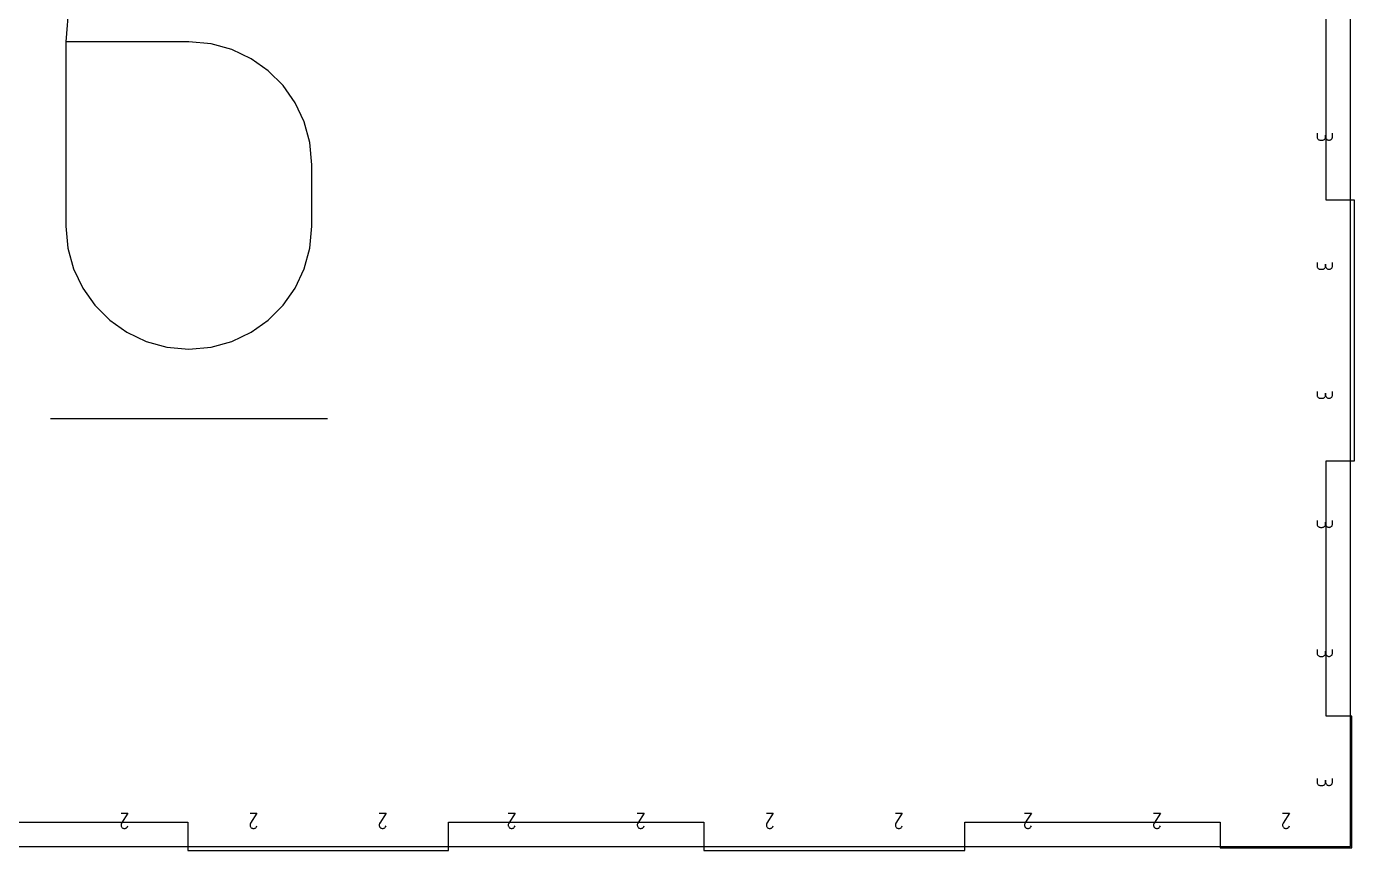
# Model space of a CAD drawing. Extents: x 0 to 24, y 0 to 16.
# Drawn here: x 4.15 to 9.29, y 6.51 to 9.7 of the extents above; entities that cross this region are included whole.
import ezdxf

# ---------------------------------------------------------------- set-up
doc = ezdxf.new("R2010")
doc.units = 0

msp = doc.modelspace()

# ---------------------------------------------------------------- linework, layer by layer
at = {"layer": 'annotation', "color": 1}
for p, q in [((9.2775, 6.527158), (9.2775, 12.527158)), ((4.311348, 9.789502), (4.300798, 9.644484)), ((4.300798, 9.644484), (4.300798, 8.931381)), ((4.777231, 9.644484), (4.300798, 9.644484)), ((4.862919, 9.636837), (4.777231, 9.644484)), ((4.943548, 9.614783), (4.862919, 9.636837)), ((5.017777, 9.579652), (4.943548, 9.614783)), ((5.084266, 9.532773), (5.017777, 9.579652)), ((5.141673, 9.475478), (5.084266, 9.532773)), ((5.188658, 9.409095), (5.141673, 9.475478)), ((5.223878, 9.334955), (5.188658, 9.409095)), ((5.245994, 9.254388), (5.223878, 9.334955)), ((9.147502, 9.290489), (9.147502, 9.277166)), ((9.147502, 9.277166), (9.147502, 9.277166)), ((9.147502, 9.277166), (9.147717, 9.274769)), ((9.147717, 9.274769), (9.148337, 9.272515)), ((9.148337, 9.272515), (9.149323, 9.270439)), ((9.149323, 9.270439), (9.150638, 9.268579)), ((9.150638, 9.268579), (9.152243, 9.266974)), ((9.152243, 9.266974), (9.1541, 9.26566)), ((9.1541, 9.26566), (9.156172, 9.264675)), ((9.156172, 9.264675), (9.158421, 9.264056)), ((9.158421, 9.264056), (9.160807, 9.263842)), ((9.160807, 9.263842), (9.167479, 9.263842)), ((9.167479, 9.263842), (9.169864, 9.264056)), ((9.167479, 9.263842), (9.167479, 9.263842)), ((9.169864, 9.264056), (9.172112, 9.264675)), ((9.172112, 9.264675), (9.174184, 9.26566)), ((9.174184, 9.26566), (9.176042, 9.266974)), ((9.176042, 9.266974), (9.177647, 9.268579)), ((9.177647, 9.268579), (9.178962, 9.270439)), ((9.178962, 9.270439), (9.179948, 9.272515)), ((9.179948, 9.272515), (9.180568, 9.274769)), ((9.180568, 9.274769), (9.180783, 9.277166)), ((9.180783, 9.277166), (9.180783, 9.283837)), ((9.180783, 9.283837), (9.180783, 9.277166)), ((9.180783, 9.277166), (9.180783, 9.277166)), ((9.180783, 9.277166), (9.180999, 9.274769)), ((9.180999, 9.274769), (9.181619, 9.272515)), ((9.181619, 9.272515), (9.182606, 9.270439)), ((9.182606, 9.270439), (9.183923, 9.268579)), ((9.183923, 9.268579), (9.185532, 9.266974)), ((9.185532, 9.266974), (9.187394, 9.26566)), ((9.187394, 9.26566), (9.189472, 9.264675)), ((9.189472, 9.264675), (9.191729, 9.264056)), ((9.191729, 9.264056), (9.194126, 9.263842)), ((9.194126, 9.263842), (9.196512, 9.264056)), ((9.194126, 9.263842), (9.194126, 9.263842)), ((9.196512, 9.264056), (9.19876, 9.264675)), ((9.19876, 9.264675), (9.200831, 9.26566)), ((9.200831, 9.26566), (9.202689, 9.266974)), ((9.202689, 9.266974), (9.204294, 9.268579)), ((9.204294, 9.268579), (9.205609, 9.270439)), ((9.205609, 9.270439), (9.206596, 9.272515)), ((9.206596, 9.272515), (9.207216, 9.274769)), ((9.207216, 9.274769), (9.207431, 9.277166)), ((9.207431, 9.277166), (9.207431, 9.290489)), ((5.253664, 9.168723), (5.245994, 9.254388)), ((5.253664, 8.931381), (5.253664, 9.168723)), ((5.253664, 9.168723), (5.253664, 9.168723)), ((4.300798, 8.931381), (4.300798, 8.931381)), ((4.300798, 8.931381), (4.30849, 8.845675)), ((5.245994, 8.845675), (5.253664, 8.931381)), ((4.30849, 8.845675), (4.330661, 8.764997)), ((5.223878, 8.764997), (5.245994, 8.845675)), ((4.330661, 8.764997), (4.365954, 8.690696)), ((5.188658, 8.690696), (5.223878, 8.764997)), ((9.147502, 8.790489), (9.147502, 8.777166)), ((9.147502, 8.777166), (9.147502, 8.777166)), ((9.147502, 8.777166), (9.147717, 8.774769)), ((9.147717, 8.774769), (9.148337, 8.772515)), ((9.148337, 8.772515), (9.149323, 8.770439)), ((9.149323, 8.770439), (9.150638, 8.768579)), ((9.150638, 8.768579), (9.152243, 8.766974)), ((9.152243, 8.766974), (9.1541, 8.76566)), ((9.1541, 8.76566), (9.156172, 8.764675)), ((9.156172, 8.764675), (9.158421, 8.764056)), ((9.158421, 8.764056), (9.160807, 8.763842)), ((9.160807, 8.763842), (9.167479, 8.763842)), ((9.167479, 8.763842), (9.169864, 8.764056)), ((9.167479, 8.763842), (9.167479, 8.763842)), ((9.169864, 8.764056), (9.172112, 8.764675)), ((9.172112, 8.764675), (9.174184, 8.76566)), ((9.174184, 8.76566), (9.176042, 8.766974)), ((9.176042, 8.766974), (9.177647, 8.768579)), ((9.177647, 8.768579), (9.178962, 8.770439)), ((9.178962, 8.770439), (9.179948, 8.772515)), ((9.179948, 8.772515), (9.180568, 8.774769)), ((9.180568, 8.774769), (9.180783, 8.777166)), ((9.180783, 8.777166), (9.180783, 8.783837)), ((9.180783, 8.783837), (9.180783, 8.777166)), ((9.180783, 8.777166), (9.180783, 8.777166)), ((9.180783, 8.777166), (9.180999, 8.774769)), ((9.180999, 8.774769), (9.181619, 8.772515)), ((9.181619, 8.772515), (9.182606, 8.770439)), ((9.182606, 8.770439), (9.183923, 8.768579)), ((9.183923, 8.768579), (9.185532, 8.766974)), ((9.185532, 8.766974), (9.187394, 8.76566)), ((9.187394, 8.76566), (9.189472, 8.764675)), ((9.189472, 8.764675), (9.191729, 8.764056)), ((9.191729, 8.764056), (9.194126, 8.763842)), ((9.194126, 8.763842), (9.196512, 8.764056)), ((9.194126, 8.763842), (9.194126, 8.763842)), ((9.196512, 8.764056), (9.19876, 8.764675)), ((9.19876, 8.764675), (9.200831, 8.76566)), ((9.200831, 8.76566), (9.202689, 8.766974)), ((9.202689, 8.766974), (9.204294, 8.768579)), ((9.204294, 8.768579), (9.205609, 8.770439)), ((9.205609, 8.770439), (9.206596, 8.772515)), ((9.206596, 8.772515), (9.207216, 8.774769)), ((9.207216, 8.774769), (9.207431, 8.777166)), ((9.207431, 8.777166), (9.207431, 8.790489)), ((4.365954, 8.690696), (4.41301, 8.624122)), ((5.141673, 8.624122), (5.188658, 8.690696)), ((4.41301, 8.624122), (4.470473, 8.566625)), ((5.084266, 8.566625), (5.141673, 8.624122)), ((4.470473, 8.566625), (4.536984, 8.519556)), ((5.017777, 8.519556), (5.084266, 8.566625)), ((4.536984, 8.519556), (4.611186, 8.484264)), ((4.943548, 8.484264), (5.017777, 8.519556)), ((4.611186, 8.484264), (4.691721, 8.462099)), ((4.691721, 8.462099), (4.777231, 8.45441)), ((4.777231, 8.45441), (4.862919, 8.462099)), ((4.777231, 8.45441), (4.777231, 8.45441)), ((4.862919, 8.462099), (4.943548, 8.484264)), ((9.147502, 8.290489), (9.147502, 8.277166)), ((9.180783, 8.277166), (9.180783, 8.283837)), ((9.180783, 8.283837), (9.180783, 8.277166)), ((9.207431, 8.277166), (9.207431, 8.290489)), ((9.147502, 8.277166), (9.147502, 8.277166)), ((9.147502, 8.277166), (9.147717, 8.274769)), ((9.147717, 8.274769), (9.148337, 8.272515)), ((9.148337, 8.272515), (9.149323, 8.270439)), ((9.149323, 8.270439), (9.150638, 8.268579)), ((9.150638, 8.268579), (9.152243, 8.266974)), ((9.152243, 8.266974), (9.1541, 8.26566)), ((9.1541, 8.26566), (9.156172, 8.264675)), ((9.156172, 8.264675), (9.158421, 8.264056)), ((9.158421, 8.264056), (9.160807, 8.263842)), ((9.160807, 8.263842), (9.167479, 8.263842)), ((9.167479, 8.263842), (9.169864, 8.264056)), ((9.167479, 8.263842), (9.167479, 8.263842)), ((9.169864, 8.264056), (9.172112, 8.264675)), ((9.172112, 8.264675), (9.174184, 8.26566)), ((9.174184, 8.26566), (9.176042, 8.266974)), ((9.176042, 8.266974), (9.177647, 8.268579)), ((9.177647, 8.268579), (9.178962, 8.270439)), ((9.178962, 8.270439), (9.179948, 8.272515)), ((9.179948, 8.272515), (9.180568, 8.274769)), ((9.180568, 8.274769), (9.180783, 8.277166)), ((9.180783, 8.277166), (9.180783, 8.277166)), ((9.180783, 8.277166), (9.180999, 8.274769)), ((9.180999, 8.274769), (9.181619, 8.272515)), ((9.181619, 8.272515), (9.182606, 8.270439)), ((9.182606, 8.270439), (9.183923, 8.268579)), ((9.183923, 8.268579), (9.185532, 8.266974)), ((9.185532, 8.266974), (9.187394, 8.26566)), ((9.187394, 8.26566), (9.189472, 8.264675)), ((9.189472, 8.264675), (9.191729, 8.264056)), ((9.191729, 8.264056), (9.194126, 8.263842)), ((9.194126, 8.263842), (9.196512, 8.264056)), ((9.194126, 8.263842), (9.194126, 8.263842)), ((9.196512, 8.264056), (9.19876, 8.264675)), ((9.19876, 8.264675), (9.200831, 8.26566)), ((9.200831, 8.26566), (9.202689, 8.266974)), ((9.202689, 8.266974), (9.204294, 8.268579)), ((9.204294, 8.268579), (9.205609, 8.270439)), ((9.205609, 8.270439), (9.206596, 8.272515)), ((9.206596, 8.272515), (9.207216, 8.274769)), ((9.207216, 8.274769), (9.207431, 8.277166)), ((4.241126, 8.186223), (5.313874, 8.186223)), ((9.147502, 7.790489), (9.147502, 7.777166)), ((9.147502, 7.777166), (9.147502, 7.777166)), ((9.147502, 7.777166), (9.147717, 7.774769)), ((9.147717, 7.774769), (9.148337, 7.772515)), ((9.148337, 7.772515), (9.149323, 7.770439)), ((9.149323, 7.770439), (9.150638, 7.768579)), ((9.150638, 7.768579), (9.152243, 7.766974)), ((9.176042, 7.766974), (9.177647, 7.768579)), ((9.177647, 7.768579), (9.178962, 7.770439)), ((9.178962, 7.770439), (9.179948, 7.772515)), ((9.179948, 7.772515), (9.180568, 7.774769)), ((9.180568, 7.774769), (9.180783, 7.777166)), ((9.180783, 7.777166), (9.180783, 7.783837)), ((9.180783, 7.783837), (9.180783, 7.777166)), ((9.180783, 7.777166), (9.180783, 7.777166)), ((9.180783, 7.777166), (9.180999, 7.774769)), ((9.180999, 7.774769), (9.181619, 7.772515)), ((9.181619, 7.772515), (9.182606, 7.770439)), ((9.182606, 7.770439), (9.183923, 7.768579)), ((9.183923, 7.768579), (9.185532, 7.766974)), ((9.202689, 7.766974), (9.204294, 7.768579)), ((9.204294, 7.768579), (9.205609, 7.770439)), ((9.205609, 7.770439), (9.206596, 7.772515)), ((9.206596, 7.772515), (9.207216, 7.774769)), ((9.207216, 7.774769), (9.207431, 7.777166)), ((9.207431, 7.777166), (9.207431, 7.790489)), ((9.152243, 7.766974), (9.1541, 7.76566)), ((9.1541, 7.76566), (9.156172, 7.764675)), ((9.156172, 7.764675), (9.158421, 7.764056)), ((9.158421, 7.764056), (9.160807, 7.763842)), ((9.160807, 7.763842), (9.167479, 7.763842)), ((9.167479, 7.763842), (9.169864, 7.764056)), ((9.167479, 7.763842), (9.167479, 7.763842)), ((9.169864, 7.764056), (9.172112, 7.764675)), ((9.172112, 7.764675), (9.174184, 7.76566)), ((9.174184, 7.76566), (9.176042, 7.766974)), ((9.185532, 7.766974), (9.187394, 7.76566)), ((9.187394, 7.76566), (9.189472, 7.764675)), ((9.189472, 7.764675), (9.191729, 7.764056)), ((9.191729, 7.764056), (9.194126, 7.763842)), ((9.194126, 7.763842), (9.196512, 7.764056)), ((9.194126, 7.763842), (9.194126, 7.763842)), ((9.196512, 7.764056), (9.19876, 7.764675)), ((9.19876, 7.764675), (9.200831, 7.76566)), ((9.200831, 7.76566), (9.202689, 7.766974)), ((9.147502, 7.290489), (9.147502, 7.277166)), ((9.147502, 7.277166), (9.147502, 7.277166)), ((9.147502, 7.277166), (9.147717, 7.274769)), ((9.147717, 7.274769), (9.148337, 7.272515)), ((9.148337, 7.272515), (9.149323, 7.270439)), ((9.149323, 7.270439), (9.150638, 7.268579)), ((9.150638, 7.268579), (9.152243, 7.266974)), ((9.152243, 7.266974), (9.1541, 7.26566)), ((9.1541, 7.26566), (9.156172, 7.264675)), ((9.156172, 7.264675), (9.158421, 7.264056)), ((9.158421, 7.264056), (9.160807, 7.263842)), ((9.160807, 7.263842), (9.167479, 7.263842)), ((9.167479, 7.263842), (9.169864, 7.264056)), ((9.167479, 7.263842), (9.167479, 7.263842)), ((9.169864, 7.264056), (9.172112, 7.264675)), ((9.172112, 7.264675), (9.174184, 7.26566)), ((9.174184, 7.26566), (9.176042, 7.266974)), ((9.176042, 7.266974), (9.177647, 7.268579)), ((9.177647, 7.268579), (9.178962, 7.270439)), ((9.178962, 7.270439), (9.179948, 7.272515)), ((9.179948, 7.272515), (9.180568, 7.274769)), ((9.180568, 7.274769), (9.180783, 7.277166)), ((9.180783, 7.277166), (9.180783, 7.283837)), ((9.180783, 7.283837), (9.180783, 7.277166)), ((9.180783, 7.277166), (9.180783, 7.277166)), ((9.180783, 7.277166), (9.180999, 7.274769)), ((9.180999, 7.274769), (9.181619, 7.272515)), ((9.181619, 7.272515), (9.182606, 7.270439)), ((9.182606, 7.270439), (9.183923, 7.268579)), ((9.183923, 7.268579), (9.185532, 7.266974)), ((9.185532, 7.266974), (9.187394, 7.26566)), ((9.187394, 7.26566), (9.189472, 7.264675)), ((9.189472, 7.264675), (9.191729, 7.264056)), ((9.191729, 7.264056), (9.194126, 7.263842)), ((9.194126, 7.263842), (9.196512, 7.264056)), ((9.194126, 7.263842), (9.194126, 7.263842)), ((9.196512, 7.264056), (9.19876, 7.264675)), ((9.19876, 7.264675), (9.200831, 7.26566)), ((9.200831, 7.26566), (9.202689, 7.266974)), ((9.202689, 7.266974), (9.204294, 7.268579)), ((9.204294, 7.268579), (9.205609, 7.270439)), ((9.205609, 7.270439), (9.206596, 7.272515)), ((9.206596, 7.272515), (9.207216, 7.274769)), ((9.207216, 7.274769), (9.207431, 7.277166)), ((9.207431, 7.277166), (9.207431, 7.290489)), ((9.147502, 6.790489), (9.147502, 6.777166)), ((9.207431, 6.777166), (9.207431, 6.790489)), ((9.147502, 6.777166), (9.147502, 6.777166)), ((9.147502, 6.777166), (9.147717, 6.774769)), ((9.147717, 6.774769), (9.148337, 6.772515)), ((9.148337, 6.772515), (9.149323, 6.770439)), ((9.149323, 6.770439), (9.150638, 6.768579)), ((9.150638, 6.768579), (9.152243, 6.766974)), ((9.152243, 6.766974), (9.1541, 6.76566)), ((9.1541, 6.76566), (9.156172, 6.764675)), ((9.156172, 6.764675), (9.158421, 6.764056)), ((9.158421, 6.764056), (9.160807, 6.763842)), ((9.160807, 6.763842), (9.167479, 6.763842)), ((9.167479, 6.763842), (9.169864, 6.764056)), ((9.167479, 6.763842), (9.167479, 6.763842)), ((9.169864, 6.764056), (9.172112, 6.764675)), ((9.172112, 6.764675), (9.174184, 6.76566)), ((9.174184, 6.76566), (9.176042, 6.766974)), ((9.176042, 6.766974), (9.177647, 6.768579)), ((9.177647, 6.768579), (9.178962, 6.770439)), ((9.178962, 6.770439), (9.179948, 6.772515)), ((9.179948, 6.772515), (9.180568, 6.774769)), ((9.180568, 6.774769), (9.180783, 6.777166)), ((9.180783, 6.777166), (9.180783, 6.783837)), ((9.180783, 6.783837), (9.180783, 6.777166)), ((9.180783, 6.777166), (9.180783, 6.777166)), ((9.180783, 6.777166), (9.180999, 6.774769)), ((9.180999, 6.774769), (9.181619, 6.772515)), ((9.181619, 6.772515), (9.182606, 6.770439)), ((9.182606, 6.770439), (9.183923, 6.768579)), ((9.183923, 6.768579), (9.185532, 6.766974)), ((9.185532, 6.766974), (9.187394, 6.76566)), ((9.187394, 6.76566), (9.189472, 6.764675)), ((9.189472, 6.764675), (9.191729, 6.764056)), ((9.191729, 6.764056), (9.194126, 6.763842)), ((9.194126, 6.763842), (9.196512, 6.764056)), ((9.194126, 6.763842), (9.194126, 6.763842)), ((9.196512, 6.764056), (9.19876, 6.764675)), ((9.19876, 6.764675), (9.200831, 6.76566)), ((9.200831, 6.76566), (9.202689, 6.766974)), ((9.202689, 6.766974), (9.204294, 6.768579)), ((9.204294, 6.768579), (9.205609, 6.770439)), ((9.205609, 6.770439), (9.206596, 6.772515)), ((9.206596, 6.772515), (9.207216, 6.774769)), ((9.207216, 6.774769), (9.207431, 6.777166)), ((4.514184, 6.657159), (4.540831, 6.657159)), ((4.540831, 6.657159), (4.516208, 6.617519)), ((5.014184, 6.657159), (5.040831, 6.657159)), ((5.040831, 6.657159), (5.016208, 6.617519)), ((5.514184, 6.657159), (5.540831, 6.657159)), ((5.540831, 6.657159), (5.516208, 6.617519)), ((6.014184, 6.657159), (6.040831, 6.657159)), ((6.040831, 6.657159), (6.016208, 6.617519)), ((6.514184, 6.657159), (6.540831, 6.657159)), ((6.540831, 6.657159), (6.516208, 6.617519)), ((7.014184, 6.657159), (7.040831, 6.657159)), ((7.040831, 6.657159), (7.016208, 6.617519)), ((7.514184, 6.657159), (7.540831, 6.657159)), ((7.540831, 6.657159), (7.516208, 6.617519)), ((8.014184, 6.657159), (8.040831, 6.657159)), ((8.040831, 6.657159), (8.016208, 6.617519)), ((8.514184, 6.657159), (8.540831, 6.657159)), ((8.540831, 6.657159), (8.516208, 6.617519)), ((9.014184, 6.657159), (9.040831, 6.657159)), ((9.040831, 6.657159), (9.016208, 6.617519)), ((4.514361, 6.612708), (4.514175, 6.610417)), ((4.514175, 6.610417), (4.514383, 6.608147)), ((4.514955, 6.614971), (4.514361, 6.612708)), ((4.514383, 6.608147), (4.51497, 6.605952)), ((4.515971, 6.617154), (4.514955, 6.614971)), ((4.51497, 6.605952), (4.515921, 6.603881)), ((4.515921, 6.603881), (4.517223, 6.601986)), ((4.515996, 6.617201), (4.515971, 6.617154)), ((4.515971, 6.617154), (4.515971, 6.617154)), ((4.516021, 6.617246), (4.515996, 6.617201)), ((4.516046, 6.617289), (4.516021, 6.617246)), ((4.516071, 6.61733), (4.516046, 6.617289)), ((4.516097, 6.61737), (4.516071, 6.61733)), ((4.516124, 6.617408), (4.516097, 6.61737)), ((4.516151, 6.617446), (4.516124, 6.617408)), ((4.516179, 6.617482), (4.516151, 6.617446)), ((4.516208, 6.617519), (4.516179, 6.617482)), ((4.516208, 6.617519), (4.516208, 6.617519)), ((4.517223, 6.601986), (4.51886, 6.600317)), ((4.51886, 6.600317), (4.520818, 6.598927)), ((4.520818, 6.598927), (4.520818, 6.598927)), ((4.520818, 6.598927), (4.523007, 6.597925)), ((4.523007, 6.597925), (4.525273, 6.59734)), ((4.525273, 6.59734), (4.527566, 6.59716)), ((4.527566, 6.59716), (4.529835, 6.59737)), ((4.529835, 6.59737), (4.532029, 6.597959)), ((4.532029, 6.597959), (4.534097, 6.598912)), ((4.534097, 6.598912), (4.53599, 6.600218)), ((4.53599, 6.600218), (4.537656, 6.601861)), ((4.537656, 6.601861), (4.539044, 6.60383)), ((4.539044, 6.60383), (4.540794, 6.607186)), ((5.014361, 6.612708), (5.014175, 6.610417)), ((5.014175, 6.610417), (5.014383, 6.608147)), ((5.014955, 6.614971), (5.014361, 6.612708)), ((5.014383, 6.608147), (5.01497, 6.605952)), ((5.015971, 6.617154), (5.014955, 6.614971)), ((5.01497, 6.605952), (5.015921, 6.603881)), ((5.015921, 6.603881), (5.017223, 6.601986)), ((5.015996, 6.617201), (5.015971, 6.617154)), ((5.015971, 6.617154), (5.015971, 6.617154)), ((5.016021, 6.617246), (5.015996, 6.617201)), ((5.016046, 6.617289), (5.016021, 6.617246)), ((5.016071, 6.61733), (5.016046, 6.617289)), ((5.016097, 6.61737), (5.016071, 6.61733)), ((5.016124, 6.617408), (5.016097, 6.61737)), ((5.016151, 6.617446), (5.016124, 6.617408)), ((5.016179, 6.617482), (5.016151, 6.617446)), ((5.016208, 6.617519), (5.016179, 6.617482)), ((5.016208, 6.617519), (5.016208, 6.617519)), ((5.017223, 6.601986), (5.01886, 6.600317)), ((5.01886, 6.600317), (5.020818, 6.598927)), ((5.020818, 6.598927), (5.020818, 6.598927)), ((5.020818, 6.598927), (5.023007, 6.597925)), ((5.023007, 6.597925), (5.025273, 6.59734)), ((5.025273, 6.59734), (5.027566, 6.59716)), ((5.027566, 6.59716), (5.029835, 6.59737)), ((5.029835, 6.59737), (5.032029, 6.597959)), ((5.032029, 6.597959), (5.034097, 6.598912)), ((5.034097, 6.598912), (5.03599, 6.600218)), ((5.03599, 6.600218), (5.037656, 6.601861)), ((5.037656, 6.601861), (5.039044, 6.60383)), ((5.039044, 6.60383), (5.040794, 6.607186)), ((5.514361, 6.612708), (5.514175, 6.610417)), ((5.514175, 6.610417), (5.514383, 6.608147)), ((5.514955, 6.614971), (5.514361, 6.612708)), ((5.514383, 6.608147), (5.51497, 6.605952)), ((5.515971, 6.617154), (5.514955, 6.614971)), ((5.51497, 6.605952), (5.515921, 6.603881)), ((5.515921, 6.603881), (5.517223, 6.601986)), ((5.515996, 6.617201), (5.515971, 6.617154)), ((5.515971, 6.617154), (5.515971, 6.617154)), ((5.516021, 6.617246), (5.515996, 6.617201)), ((5.516046, 6.617289), (5.516021, 6.617246)), ((5.516071, 6.61733), (5.516046, 6.617289)), ((5.516097, 6.61737), (5.516071, 6.61733)), ((5.516124, 6.617408), (5.516097, 6.61737)), ((5.516151, 6.617446), (5.516124, 6.617408)), ((5.516179, 6.617482), (5.516151, 6.617446)), ((5.516208, 6.617519), (5.516179, 6.617482)), ((5.516208, 6.617519), (5.516208, 6.617519)), ((5.517223, 6.601986), (5.51886, 6.600317)), ((5.51886, 6.600317), (5.520818, 6.598927)), ((5.520818, 6.598927), (5.520818, 6.598927)), ((5.520818, 6.598927), (5.523007, 6.597925)), ((5.523007, 6.597925), (5.525273, 6.59734)), ((5.525273, 6.59734), (5.527566, 6.59716)), ((5.527566, 6.59716), (5.529835, 6.59737)), ((5.529835, 6.59737), (5.532029, 6.597959)), ((5.532029, 6.597959), (5.534097, 6.598912)), ((5.534097, 6.598912), (5.53599, 6.600218)), ((5.53599, 6.600218), (5.537656, 6.601861)), ((5.537656, 6.601861), (5.539044, 6.60383)), ((5.539044, 6.60383), (5.540794, 6.607186)), ((6.014361, 6.612708), (6.014175, 6.610417)), ((6.014175, 6.610417), (6.014383, 6.608147)), ((6.014955, 6.614971), (6.014361, 6.612708)), ((6.014383, 6.608147), (6.01497, 6.605952)), ((6.015971, 6.617154), (6.014955, 6.614971)), ((6.01497, 6.605952), (6.015921, 6.603881)), ((6.015921, 6.603881), (6.017223, 6.601986)), ((6.015996, 6.617201), (6.015971, 6.617154)), ((6.015971, 6.617154), (6.015971, 6.617154)), ((6.016021, 6.617246), (6.015996, 6.617201)), ((6.016046, 6.617289), (6.016021, 6.617246)), ((6.016071, 6.61733), (6.016046, 6.617289)), ((6.016097, 6.61737), (6.016071, 6.61733)), ((6.016124, 6.617408), (6.016097, 6.61737)), ((6.016151, 6.617446), (6.016124, 6.617408)), ((6.016179, 6.617482), (6.016151, 6.617446)), ((6.016208, 6.617519), (6.016179, 6.617482)), ((6.016208, 6.617519), (6.016208, 6.617519)), ((6.017223, 6.601986), (6.01886, 6.600317)), ((6.01886, 6.600317), (6.020818, 6.598927)), ((6.020818, 6.598927), (6.020818, 6.598927)), ((6.020818, 6.598927), (6.023007, 6.597925)), ((6.023007, 6.597925), (6.025273, 6.59734)), ((6.025273, 6.59734), (6.027566, 6.59716)), ((6.027566, 6.59716), (6.029835, 6.59737)), ((6.029835, 6.59737), (6.032029, 6.597959)), ((6.032029, 6.597959), (6.034097, 6.598912)), ((6.034097, 6.598912), (6.03599, 6.600218)), ((6.03599, 6.600218), (6.037656, 6.601861)), ((6.037656, 6.601861), (6.039044, 6.60383)), ((6.039044, 6.60383), (6.040794, 6.607186)), ((6.514361, 6.612708), (6.514175, 6.610417)), ((6.514175, 6.610417), (6.514383, 6.608147)), ((6.514955, 6.614971), (6.514361, 6.612708)), ((6.514383, 6.608147), (6.51497, 6.605952)), ((6.515971, 6.617154), (6.514955, 6.614971)), ((6.51497, 6.605952), (6.515921, 6.603881)), ((6.515921, 6.603881), (6.517223, 6.601986)), ((6.515996, 6.617201), (6.515971, 6.617154)), ((6.515971, 6.617154), (6.515971, 6.617154)), ((6.516021, 6.617246), (6.515996, 6.617201)), ((6.516046, 6.617289), (6.516021, 6.617246)), ((6.516071, 6.61733), (6.516046, 6.617289)), ((6.516097, 6.61737), (6.516071, 6.61733)), ((6.516124, 6.617408), (6.516097, 6.61737)), ((6.516151, 6.617446), (6.516124, 6.617408)), ((6.516179, 6.617482), (6.516151, 6.617446)), ((6.516208, 6.617519), (6.516179, 6.617482)), ((6.516208, 6.617519), (6.516208, 6.617519)), ((6.517223, 6.601986), (6.51886, 6.600317)), ((6.51886, 6.600317), (6.520818, 6.598927)), ((6.520818, 6.598927), (6.520818, 6.598927)), ((6.520818, 6.598927), (6.523007, 6.597925)), ((6.523007, 6.597925), (6.525273, 6.59734)), ((6.525273, 6.59734), (6.527566, 6.59716)), ((6.527566, 6.59716), (6.529835, 6.59737)), ((6.529835, 6.59737), (6.532029, 6.597959)), ((6.532029, 6.597959), (6.534097, 6.598912)), ((6.534097, 6.598912), (6.53599, 6.600218)), ((6.53599, 6.600218), (6.537656, 6.601861)), ((6.537656, 6.601861), (6.539044, 6.60383)), ((6.539044, 6.60383), (6.540794, 6.607186)), ((7.014361, 6.612708), (7.014175, 6.610417)), ((7.014175, 6.610417), (7.014383, 6.608147)), ((7.014955, 6.614971), (7.014361, 6.612708)), ((7.014383, 6.608147), (7.01497, 6.605952)), ((7.015971, 6.617154), (7.014955, 6.614971)), ((7.01497, 6.605952), (7.015921, 6.603881)), ((7.015921, 6.603881), (7.017223, 6.601986)), ((7.015996, 6.617201), (7.015971, 6.617154)), ((7.015971, 6.617154), (7.015971, 6.617154)), ((7.016021, 6.617246), (7.015996, 6.617201)), ((7.016046, 6.617289), (7.016021, 6.617246)), ((7.016071, 6.61733), (7.016046, 6.617289)), ((7.016097, 6.61737), (7.016071, 6.61733)), ((7.016124, 6.617408), (7.016097, 6.61737)), ((7.016151, 6.617446), (7.016124, 6.617408)), ((7.016179, 6.617482), (7.016151, 6.617446)), ((7.016208, 6.617519), (7.016179, 6.617482)), ((7.016208, 6.617519), (7.016208, 6.617519)), ((7.017223, 6.601986), (7.01886, 6.600317)), ((7.01886, 6.600317), (7.020818, 6.598927)), ((7.020818, 6.598927), (7.020818, 6.598927)), ((7.020818, 6.598927), (7.023007, 6.597925)), ((7.023007, 6.597925), (7.025273, 6.59734)), ((7.025273, 6.59734), (7.027566, 6.59716)), ((7.027566, 6.59716), (7.029835, 6.59737)), ((7.029835, 6.59737), (7.032029, 6.597959)), ((7.032029, 6.597959), (7.034097, 6.598912)), ((7.034097, 6.598912), (7.03599, 6.600218)), ((7.03599, 6.600218), (7.037656, 6.601861)), ((7.037656, 6.601861), (7.039044, 6.60383)), ((7.039044, 6.60383), (7.040794, 6.607186)), ((7.514361, 6.612708), (7.514175, 6.610417)), ((7.514175, 6.610417), (7.514383, 6.608147)), ((7.514955, 6.614971), (7.514361, 6.612708)), ((7.514383, 6.608147), (7.51497, 6.605952)), ((7.515971, 6.617154), (7.514955, 6.614971)), ((7.51497, 6.605952), (7.515921, 6.603881)), ((7.515921, 6.603881), (7.517223, 6.601986)), ((7.515996, 6.617201), (7.515971, 6.617154)), ((7.515971, 6.617154), (7.515971, 6.617154)), ((7.516021, 6.617246), (7.515996, 6.617201)), ((7.516046, 6.617289), (7.516021, 6.617246)), ((7.516071, 6.61733), (7.516046, 6.617289)), ((7.516097, 6.61737), (7.516071, 6.61733)), ((7.516124, 6.617408), (7.516097, 6.61737)), ((7.516151, 6.617446), (7.516124, 6.617408)), ((7.516179, 6.617482), (7.516151, 6.617446)), ((7.516208, 6.617519), (7.516179, 6.617482)), ((7.516208, 6.617519), (7.516208, 6.617519)), ((7.517223, 6.601986), (7.51886, 6.600317)), ((7.51886, 6.600317), (7.520818, 6.598927)), ((7.520818, 6.598927), (7.520818, 6.598927)), ((7.520818, 6.598927), (7.523007, 6.597925)), ((7.523007, 6.597925), (7.525273, 6.59734)), ((7.525273, 6.59734), (7.527566, 6.59716)), ((7.527566, 6.59716), (7.529835, 6.59737)), ((7.529835, 6.59737), (7.532029, 6.597959)), ((7.532029, 6.597959), (7.534097, 6.598912)), ((7.534097, 6.598912), (7.53599, 6.600218)), ((7.53599, 6.600218), (7.537656, 6.601861)), ((7.537656, 6.601861), (7.539044, 6.60383)), ((7.539044, 6.60383), (7.540794, 6.607186)), ((8.014361, 6.612708), (8.014175, 6.610417)), ((8.014175, 6.610417), (8.014383, 6.608147)), ((8.014955, 6.614971), (8.014361, 6.612708)), ((8.014383, 6.608147), (8.01497, 6.605952)), ((8.015971, 6.617154), (8.014955, 6.614971)), ((8.01497, 6.605952), (8.015921, 6.603881)), ((8.015921, 6.603881), (8.017223, 6.601986)), ((8.015996, 6.617201), (8.015971, 6.617154)), ((8.015971, 6.617154), (8.015971, 6.617154)), ((8.016021, 6.617246), (8.015996, 6.617201)), ((8.016046, 6.617289), (8.016021, 6.617246)), ((8.016071, 6.61733), (8.016046, 6.617289)), ((8.016097, 6.61737), (8.016071, 6.61733)), ((8.016124, 6.617408), (8.016097, 6.61737)), ((8.016151, 6.617446), (8.016124, 6.617408)), ((8.016179, 6.617482), (8.016151, 6.617446)), ((8.016208, 6.617519), (8.016179, 6.617482)), ((8.016208, 6.617519), (8.016208, 6.617519)), ((8.017223, 6.601986), (8.01886, 6.600317)), ((8.01886, 6.600317), (8.020818, 6.598927)), ((8.020818, 6.598927), (8.020818, 6.598927)), ((8.020818, 6.598927), (8.023007, 6.597925)), ((8.023007, 6.597925), (8.025273, 6.59734)), ((8.025273, 6.59734), (8.027566, 6.59716)), ((8.027566, 6.59716), (8.029835, 6.59737)), ((8.029835, 6.59737), (8.032029, 6.597959)), ((8.032029, 6.597959), (8.034097, 6.598912)), ((8.034097, 6.598912), (8.03599, 6.600218)), ((8.03599, 6.600218), (8.037656, 6.601861)), ((8.037656, 6.601861), (8.039044, 6.60383)), ((8.039044, 6.60383), (8.040794, 6.607186)), ((8.514361, 6.612708), (8.514175, 6.610417)), ((8.514175, 6.610417), (8.514383, 6.608147)), ((8.514955, 6.614971), (8.514361, 6.612708)), ((8.514383, 6.608147), (8.51497, 6.605952)), ((8.515971, 6.617154), (8.514955, 6.614971)), ((8.51497, 6.605952), (8.515921, 6.603881)), ((8.515921, 6.603881), (8.517223, 6.601986)), ((8.515996, 6.617201), (8.515971, 6.617154)), ((8.515971, 6.617154), (8.515971, 6.617154)), ((8.516021, 6.617246), (8.515996, 6.617201)), ((8.516046, 6.617289), (8.516021, 6.617246)), ((8.516071, 6.61733), (8.516046, 6.617289)), ((8.516097, 6.61737), (8.516071, 6.61733)), ((8.516124, 6.617408), (8.516097, 6.61737)), ((8.516151, 6.617446), (8.516124, 6.617408)), ((8.516179, 6.617482), (8.516151, 6.617446)), ((8.516208, 6.617519), (8.516179, 6.617482)), ((8.516208, 6.617519), (8.516208, 6.617519)), ((8.517223, 6.601986), (8.51886, 6.600317)), ((8.51886, 6.600317), (8.520818, 6.598927)), ((8.520818, 6.598927), (8.520818, 6.598927)), ((8.520818, 6.598927), (8.523007, 6.597925)), ((8.523007, 6.597925), (8.525273, 6.59734)), ((8.525273, 6.59734), (8.527566, 6.59716)), ((8.527566, 6.59716), (8.529835, 6.59737)), ((8.529835, 6.59737), (8.532029, 6.597959)), ((8.532029, 6.597959), (8.534097, 6.598912)), ((8.534097, 6.598912), (8.53599, 6.600218)), ((8.53599, 6.600218), (8.537656, 6.601861)), ((8.537656, 6.601861), (8.539044, 6.60383)), ((8.539044, 6.60383), (8.540794, 6.607186)), ((9.014361, 6.612708), (9.014175, 6.610417)), ((9.014175, 6.610417), (9.014383, 6.608147)), ((9.014955, 6.614971), (9.014361, 6.612708)), ((9.014383, 6.608147), (9.01497, 6.605952)), ((9.015971, 6.617154), (9.014955, 6.614971)), ((9.01497, 6.605952), (9.015921, 6.603881)), ((9.015921, 6.603881), (9.017223, 6.601986)), ((9.015996, 6.617201), (9.015971, 6.617154)), ((9.015971, 6.617154), (9.015971, 6.617154)), ((9.016021, 6.617246), (9.015996, 6.617201)), ((9.016046, 6.617289), (9.016021, 6.617246)), ((9.016071, 6.61733), (9.016046, 6.617289)), ((9.016097, 6.61737), (9.016071, 6.61733)), ((9.016124, 6.617408), (9.016097, 6.61737)), ((9.016151, 6.617446), (9.016124, 6.617408)), ((9.016179, 6.617482), (9.016151, 6.617446)), ((9.016208, 6.617519), (9.016179, 6.617482)), ((9.016208, 6.617519), (9.016208, 6.617519)), ((9.017223, 6.601986), (9.01886, 6.600317)), ((9.01886, 6.600317), (9.020818, 6.598927)), ((9.020818, 6.598927), (9.020818, 6.598927)), ((9.020818, 6.598927), (9.023007, 6.597925)), ((9.023007, 6.597925), (9.025273, 6.59734)), ((9.025273, 6.59734), (9.027566, 6.59716)), ((9.027566, 6.59716), (9.029835, 6.59737)), ((9.029835, 6.59737), (9.032029, 6.597959)), ((9.032029, 6.597959), (9.034097, 6.598912)), ((9.034097, 6.598912), (9.03599, 6.600218)), ((9.03599, 6.600218), (9.037656, 6.601861)), ((9.037656, 6.601861), (9.039044, 6.60383)), ((9.039044, 6.60383), (9.040794, 6.607186)), ((0.2775, 6.527158), (9.2775, 6.527158))]:
    msp.add_line(p, q, dxfattribs=at)
at = {"layer": 'boundary', "color": 5}
for p, q in [((9.1825, 9.032158), (9.1825, 10.022158)), ((9.2925, 9.032158), (9.1825, 9.032158)), ((9.2925, 8.022158), (9.2925, 9.032158)), ((9.1825, 7.032158), (9.1825, 8.022158)), ((9.1825, 8.022158), (9.2925, 8.022158)), ((9.2825, 7.032158), (9.1825, 7.032158)), ((9.2825, 6.522158), (9.2825, 7.032158)), ((3.7825, 6.622158), (4.7725, 6.622158)), ((4.7725, 6.622158), (4.7725, 6.512158)), ((5.7825, 6.512158), (5.7825, 6.622158)), ((5.7825, 6.622158), (6.7725, 6.622158)), ((6.7725, 6.622158), (6.7725, 6.512158)), ((7.7825, 6.512158), (7.7825, 6.622158)), ((7.7825, 6.622158), (8.7725, 6.622158)), ((8.7725, 6.622158), (8.7725, 6.522158)), ((4.7725, 6.512158), (5.7825, 6.512158)), ((6.7725, 6.512158), (7.7825, 6.512158)), ((8.7725, 6.522158), (9.2825, 6.522158))]:
    msp.add_line(p, q, dxfattribs=at)

doc.saveas('drawing.dxf')
